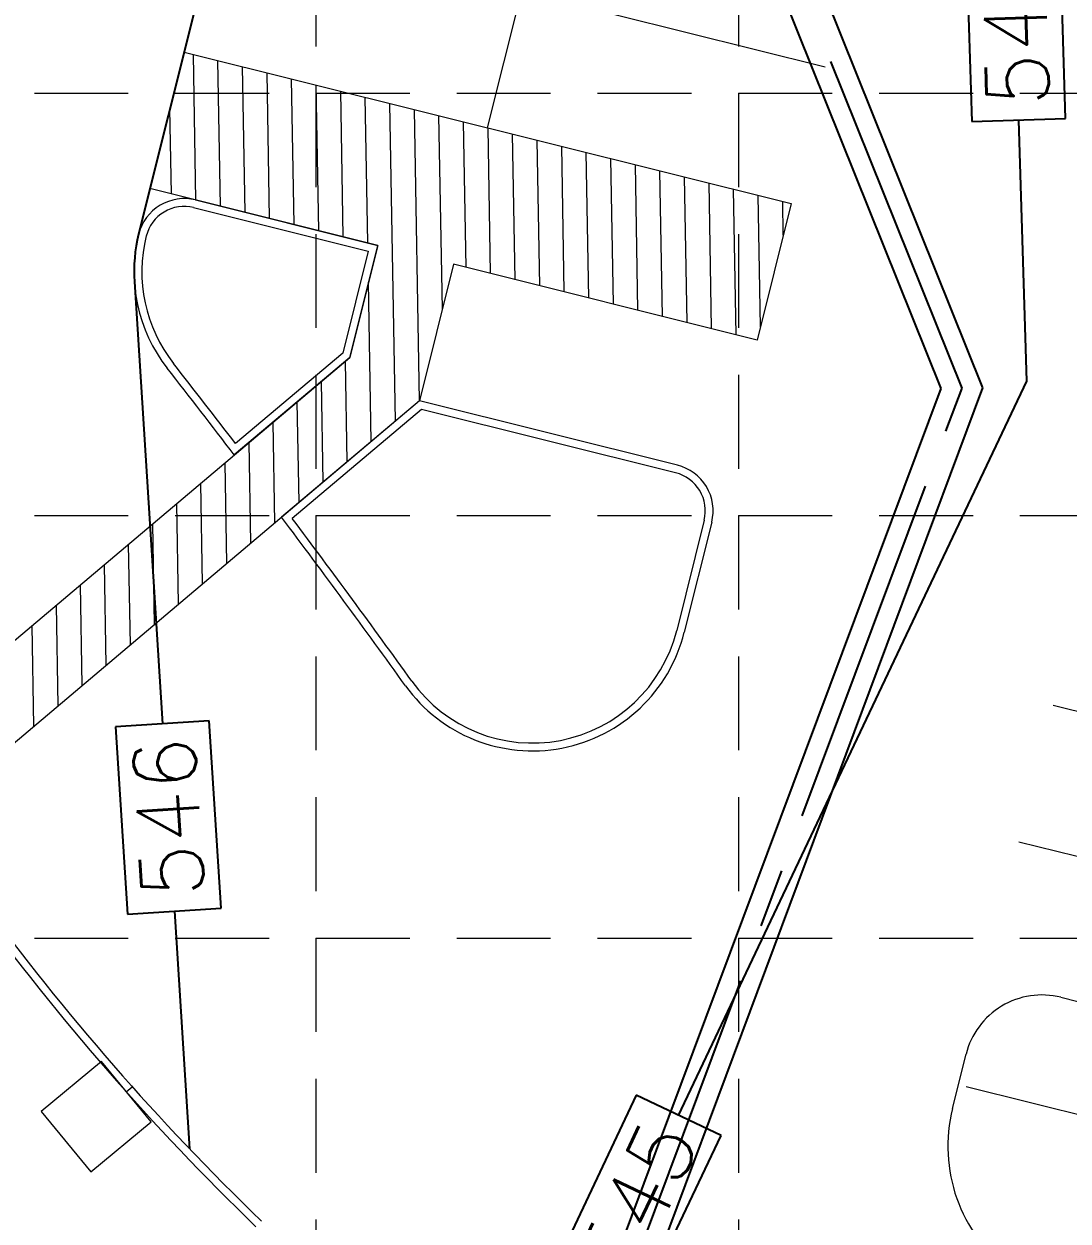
# Model space of a CAD drawing. Header units: feet. Extents: x 2597001 to 2598732, y 7017887 to 7019952.
# Drawn here: x 2597442.7 to 2597509.4, y 7018761.5 to 7018838 of the extents above; entities that cross this region are included whole.
import ezdxf
from ezdxf.enums import TextEntityAlignment as Align

# ---------------------------------------------------------------- set-up
doc = ezdxf.new("R2010")
doc.units = ezdxf.units.FT
doc.header["$LTSCALE"] = 30
doc.header["$MEASUREMENT"] = 0
doc.linetypes.add('18358A-BASE-GRAD$0$CENTER2', pattern=[1.125, 0.75, -0.125, 0.125, -0.125])
doc.linetypes.add('HIDDEN', pattern=[0.375, 0.25, -0.125])
for name, color, linetype, lineweight in [('18358A-BASE-SITE$0$18358A-BASE-SITE$0$A-Sidewalk', 1, 'CONTINUOUS', 20), ('18358A-BASE-SITE$0$A-Tree', 7, 'CONTINUOUS', 20), ('18358A-BASE-SITE$0$Curb', 1, 'CONTINUOUS', 9), ('18358A-BASE-SITE$0$PARK-STRIP', 5, 'CONTINUOUS', 0)]:
    doc.layers.add(name, color=color, linetype=linetype, lineweight=lineweight)
for name, color, linetype in [('GRID', 254, 'HIDDEN'), ('PC', 35, 'CONTINUOUS'), ('STORM', 5, 'CONTINUOUS')]:
    doc.layers.add(name, color=color, linetype=linetype)
doc.styles.add('L100', font='simplex.shx', dxfattribs={"height": 2})

# ---------------------------------------------------------------- blocks, each defined once
blk = doc.blocks.new('18358A-BASE-SITE$0$Treewell 60')
at = {"layer": '18358A-BASE-SITE$0$A-Tree'}
blk.add_line((-6, 0), (0, 0), dxfattribs=at)
blk.add_lwpolyline([(-66, -30), (-6, -30), (-6, 30), (-66, 30)], close=True, dxfattribs=at)

msp = doc.modelspace()

# ---------------------------------------------------------------- hatches: boundary and pattern name
at = {"layer": '18358A-BASE-SITE$0$PARK-STRIP'}
h = msp.add_hatch(dxfattribs=at)
h.set_pattern_fill('ANSI31', scale=12.5, style=0)
h.set_pattern_definition([(91.00003011, (24.753, -24.7226), (-1.56226200935, -0.02727020604), [])])
edge = h.paths.add_edge_path()
edge.add_arc((2596963.26, 7018433.654), 590.411, 36.776608, 37.262559)
edge.add_line((2597433.15, 7018791.129), (2597463.484, 7018816.728))
edge.add_line((2597463.484, 7018816.728), (2597465.27, 7018823.892))
edge.add_line((2597465.27, 7018823.892), (2597450.715, 7018827.52))
edge.add_line((2597450.715, 7018827.52), (2597452.893, 7018836.253))
edge.add_line((2597452.893, 7018836.253), (2597491.705, 7018826.576))
edge.add_line((2597491.705, 7018826.576), (2597489.53, 7018817.843))
edge.add_line((2597489.53, 7018817.843), (2597470.121, 7018822.682))
edge.add_line((2597470.121, 7018822.682), (2597467.944, 7018813.949))
edge.add_line((2597467.944, 7018813.949), (2597436.165, 7018787.13))

# ---------------------------------------------------------------- linework, layer by layer
at = {"layer": '18358A-BASE-SITE$0$18358A-BASE-SITE$0$A-Sidewalk', "color": 7}
msp.add_line((2597502.879, 7018770.123), (2597525.204, 7018764.557), dxfattribs=at)
at = {"layer": '18358A-BASE-SITE$0$Curb', "color": 7}
for p, q in [((2597453.505, 7018826.309), (2597464.664, 7018823.527)), ((2597453.626, 7018826.795), (2597465.27, 7018823.892)), ((2597449.99, 7018824.61), (2597449.992, 7018824.621)), ((2597465.27, 7018823.892), (2597463.484, 7018816.728)), ((2597464.664, 7018823.527), (2597463.038, 7018817.006)), ((2597463.038, 7018817.006), (2597456.183, 7018811.221)), ((2597463.484, 7018816.728), (2597456.105, 7018810.5)), ((2597467.944, 7018813.949), (2597459.13, 7018806.511)), ((2597484.439, 7018809.837), (2597467.944, 7018813.949)), ((2597468.071, 7018813.402), (2597459.813, 7018806.433)), ((2597484.318, 7018809.352), (2597468.071, 7018813.402)), ((2597486.139, 7018806.321), (2597484.384, 7018799.282)), ((2597486.624, 7018806.2), (2597484.869, 7018799.161)), ((2597508.939, 7018775.826), (2597523.493, 7018772.198)), ((2597502.014, 7018768.719), (2597502.878, 7018772.185))]:
    msp.add_line(p, q, dxfattribs=at)
for centre, radius, start, end in [((2597452.901, 7018823.884, 0), 3, 76.00003, 166.00003), ((2597452.901, 7018823.884, 0), 2.5, 76.00003, 166.00003), ((2597459.695, 7018822.201), 10, 166.00003, 218.04942), ((2597459.695, 7018822.201), 9.5, 166.00003, 218.04942), ((2596963.26, 7018433.653), 620.911, 37.451255, 38.049424), ((2596963.26, 7018433.653), 620.411, 37.40284, 38.049424), ((2597483.713, 7018806.926, 0), 2.5, 346.00003, 76.00003), ((2597483.713, 7018806.926, 0), 3, 346.00003, 76.00003), ((2596963.26, 7018433.653), 620.411, 35.706229, 36.940453), ((2596963.26, 7018433.653), 620.911, 35.706229, 36.896837), ((2597475.166, 7018801.58), 10, 215.70623, 346.00003), ((2597475.166, 7018801.58), 9.5, 215.70623, 346.00003), ((2597568.982, 7018876.617), 160.5, 216.17793, 226.00003), ((2597568.982, 7018876.617), 160, 216.17793, 226.00003), ((2597507.729, 7018770.975), 5, 76.00003, 166.00003), ((2597511.717, 7018766.3), 10, 166.00003, 232.88089)]:
    msp.add_arc(centre, radius, start, end, dxfattribs=at)
at = {"layer": '18358A-BASE-SITE$0$PARK-STRIP', "color": 7}
for p, q in [((2597472.299, 7018831.415), (2597485.509, 7018884.4)), ((2597455.07, 7018844.986), (2597493.882, 7018835.309)), ((2597508.442, 7018794.501), (2597527.848, 7018789.663)), ((2597506.265, 7018785.769), (2597525.671, 7018780.93))]:
    msp.add_line(p, q, dxfattribs=at)
at = {"layer": '18358A-BASE-SITE$0$PARK-STRIP', "color": 7, "flags": 128}
msp.add_lwpolyline([(2597436.165, 7018787.13, 0.00212), (2597433.15, 7018791.129), (2597463.484, 7018816.728), (2597465.27, 7018823.892), (2597450.715, 7018827.52), (2597452.893, 7018836.253), (2597491.705, 7018826.576), (2597489.53, 7018817.843), (2597470.121, 7018822.682), (2597467.944, 7018813.949)], format="xyb", close=True, dxfattribs=at)
at = {"layer": 'GRID', "color": 252, "linetype": 'HIDDEN', "lineweight": 0, "ltscale": 0.8}
for p, q in [((2597461.325, 7018941.616), (2597461.325, 7017996.496)), ((2597488.325, 7018941.616), (2597488.325, 7017996.496)), ((2597029.325, 7018833.616), (2598703.325, 7018833.616)), ((2597029.325, 7018806.616), (2598703.325, 7018806.616)), ((2597029.325, 7018779.616), (2598703.325, 7018779.616))]:
    msp.add_line(p, q, dxfattribs=at)
at = {"layer": 'PC', "color": 35}
for p, q in [((2597464.897, 7018884.4), (2597449.99, 7018824.61)), ((2597502.873, 7018843.8), (2597503.25, 7018831.806)), ((2597509.247, 7018831.994), (2597508.87, 7018843.988)), ((2597503.25, 7018831.806), (2597509.247, 7018831.994)), ((2597506.774, 7018815.203), (2597506.249, 7018831.9)), ((2597449.99, 7018824.61), (2597449.99, 7018824.61)), ((2597449.716, 7018821.567), (2597451.513, 7018793.304)), ((2597484.51, 7018768.276), (2597506.774, 7018815.203)), ((2597454.507, 7018793.494), (2597448.52, 7018793.113)), ((2597455.269, 7018781.518), (2597454.507, 7018793.494)), ((2597448.52, 7018793.113), (2597449.281, 7018781.137)), ((2597449.281, 7018781.137), (2597455.269, 7018781.518)), ((2597452.275, 7018781.328), (2597453.241, 7018766.146)), ((2597481.8, 7018769.562), (2597476.656, 7018758.721)), ((2597487.22, 7018766.99), (2597481.8, 7018769.562)), ((2597482.077, 7018756.149), (2597487.22, 7018766.99))]:
    msp.add_line(p, q, dxfattribs=at)
msp.add_arc((2597459.696, 7018822.201), 10, 166.06647, 183.63964, dxfattribs=at)
at = {"layer": 'STORM', "linetype": '18358A-BASE-GRAD$0$CENTER2'}
for p, q in [((2597502.622, 7018814.766), (2597474.647, 7018884.4)), ((2597502.622, 7018814.766), (2597474.647, 7018884.4)), ((2597445.179, 7018660.957), (2597502.622, 7018814.766)), ((2597445.179, 7018660.957), (2597502.622, 7018814.766))]:
    msp.add_line(p, q, dxfattribs=at)
at = {"layer": 'STORM', "color": 170}
for p, q in [((2597501.281, 7018814.75), (2597483.726, 7018858.449)), ((2597501.281, 7018814.75), (2597483.726, 7018858.449)), ((2597503.962, 7018814.783), (2597488.462, 7018853.367)), ((2597503.962, 7018814.783), (2597488.462, 7018853.367)), ((2597400.391, 7018537.462), (2597503.962, 7018814.783)), ((2597400.391, 7018537.462), (2597503.962, 7018814.783)), ((2597444.525, 7018662.78), (2597501.281, 7018814.75)), ((2597444.525, 7018662.78), (2597501.281, 7018814.75))]:
    msp.add_line(p, q, dxfattribs=at)

# ---------------------------------------------------------------- block references
at = {"layer": '18358A-BASE-SITE$0$A-Tree', "xscale": 0.08333333333333444, "yscale": 0.08333333333333215, "zscale": 0.08333333333333333, "rotation": 39.58506994119398}
msp.add_blockref('18358A-BASE-SITE$0$Treewell 60', (2597449.585, 7018770.108), dxfattribs=at)

# ---------------------------------------------------------------- texts
at = {"layer": 'PC', "color": 35, "style": 'L100'}
for s, rotation, p in [('545', 91.80128, (2597506.06, 7018837.897)), ('546', 93.6398, (2597451.894, 7018787.316)), ('545', 64.6185, (2597481.938, 7018762.856))]:
    msp.add_text(s, height=4, rotation=rotation, dxfattribs=at).set_placement(p, align=Align.MIDDLE_CENTER)

doc.saveas('drawing.dxf')
